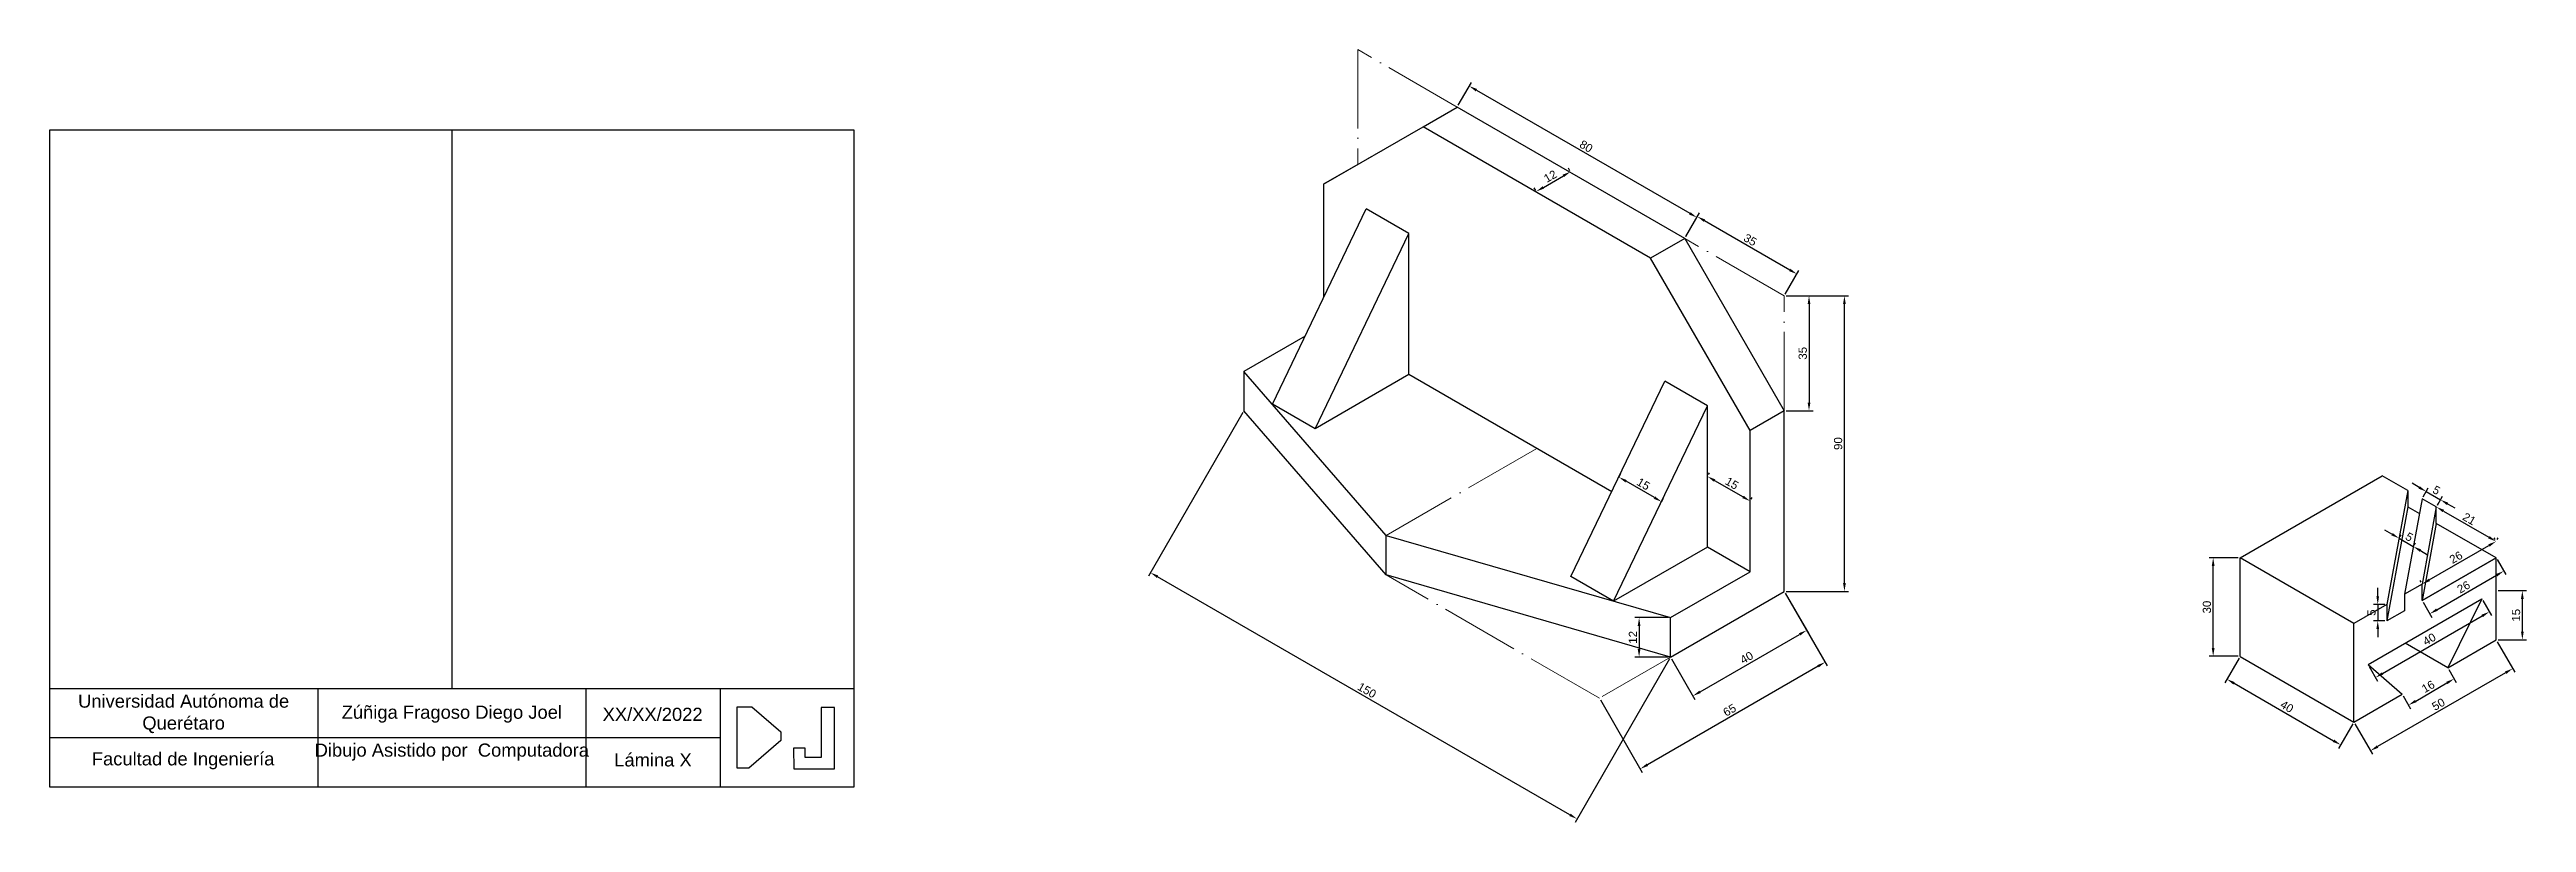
# Model space of a CAD drawing. Header units: millimetres. Extents: x 25 to 779, y -1 to 235.
import ezdxf

# ---------------------------------------------------------------- set-up
doc = ezdxf.new("R2010")
doc.units = ezdxf.units.MM
doc.header["$PDMODE"] = 35
doc.linetypes.add('ACAD_ISO04W100', pattern=[30, 24, -3, 0, -3])
for name, color, linetype, lineweight in [('Aux', 10, 'ACAD_ISO04W100', 18), ('Cotas', 90, 'Continuous', 25), ('Figura', 140, 'Continuous', 25), ('Marco', 30, 'Continuous', 30)]:
    doc.layers.add(name, color=color, linetype=linetype, lineweight=lineweight)
doc.styles.get("Standard").update_dxf_attribs({"font": 'arial.ttf'})
doc.dimstyles.new('ISO-25', dxfattribs={"dimtxt": 2.5, "dimasz": 2.5, "dimexe": 1.25, "dimexo": 0.625, "dimtad": 1, "dimtxsty": 'Standard', "dimcen": 2.5, "dimadec": 0, "dimazin": 0, "dimtfac": 1, "dimtmove": 0, "dimatfit": 3, "dimfxl": 1, "dimarcsym": 0})

# ---------------------------------------------------------------- blocks, each defined once
blk = doc.blocks.new('*D3')
at = {"layer": 'Cotas', "color": 0, "lineweight": -2, "transparency": 16777216}
for p, q in [((487.98, 197.58), (487.51, 198.4)), ((477.59, 191.58), (477.11, 192.4)), ((479.9, 192.57), (485.97, 196.07))]:
    blk.add_line(p, q, dxfattribs=at)
at = {"layer": 'Cotas', "color": 0, "transparency": 16777216}
for points in [[(485.76, 196.43), (486.18, 195.71), (488.13, 197.32)], [(479.7, 192.93), (480.11, 192.21), (477.74, 191.32)]]:
    blk.add_solid(points, dxfattribs=at)
at = {"layer": 'Defpoints', "color": 0, "transparency": 16777216}
for p in [(488.13, 197.32), (488.29, 197.04), (477.9, 191.04)]:
    blk.add_point(p, dxfattribs=at)
at = {"layer": 'Cotas', "color": 0, "transparency": 16777216, "insert": (482, 195.95), "char_height": 2.5, "attachment_point": 5, "rotation": 30}
blk.add_mtext('12', dxfattribs=at)
blk = doc.blocks.new('*D4')
at = {"layer": 'Cotas', "color": 0, "lineweight": -2, "transparency": 16777216}
for p, q in [((523.25, 177.58), (527.39, 184.76)), ((528.93, 182.43), (554.92, 167.43)), ((553.56, 160.08), (557.71, 167.26))]:
    blk.add_line(p, q, dxfattribs=at)
at = {"layer": 'Cotas', "color": 0, "transparency": 16777216}
for points in [[(529.14, 182.79), (528.73, 182.07), (526.77, 183.68)], [(555.12, 167.79), (554.71, 167.07), (557.08, 166.18)]]:
    blk.add_solid(points, dxfattribs=at)
at = {"layer": 'Defpoints', "color": 0, "transparency": 16777216}
for p in [(522.94, 177.04), (557.08, 166.18), (553.25, 159.54)]:
    blk.add_point(p, dxfattribs=at)
at = {"layer": 'Cotas', "color": 0, "transparency": 16777216, "insert": (542.88, 176.57), "char_height": 2.5, "attachment_point": 5, "rotation": 330}
blk.add_mtext('35', dxfattribs=at)
blk = doc.blocks.new('*D5')
at = {"layer": 'Cotas', "color": 0, "lineweight": -2, "transparency": 16777216}
for p, q in [((553.87, 159.54), (562.03, 159.54)), ((560.78, 157.04), (560.78, 127.04)), ((553.87, 124.54), (562.03, 124.54))]:
    blk.add_line(p, q, dxfattribs=at)
at = {"layer": 'Cotas', "color": 0, "transparency": 16777216}
for points in [[(560.37, 157.04), (561.2, 157.04), (560.78, 159.54)], [(560.37, 127.04), (561.2, 127.04), (560.78, 124.54)]]:
    blk.add_solid(points, dxfattribs=at)
at = {"layer": 'Defpoints', "color": 0, "transparency": 16777216}
for p in [(553.25, 159.54), (553.25, 124.54), (560.78, 124.54)]:
    blk.add_point(p, dxfattribs=at)
at = {"layer": 'Cotas', "color": 0, "transparency": 16777216, "insert": (558.88, 142.04), "char_height": 2.5, "attachment_point": 5, "rotation": 90}
blk.add_mtext('35', dxfattribs=at)
blk = doc.blocks.new('*D6')
at = {"layer": 'Cotas', "color": 0, "lineweight": -2, "transparency": 16777216}
for p, q in [((453.97, 217.58), (457.96, 224.49)), ((459.5, 222.16), (524.45, 184.66)), ((523.25, 177.58), (527.24, 184.49))]:
    blk.add_line(p, q, dxfattribs=at)
at = {"layer": 'Cotas', "color": 0, "transparency": 16777216}
for points in [[(459.71, 222.52), (459.29, 221.8), (457.33, 223.41)], [(524.66, 185.02), (524.24, 184.3), (526.61, 183.41)]]:
    blk.add_solid(points, dxfattribs=at)
at = {"layer": 'Defpoints', "color": 0, "transparency": 16777216}
for p in [(453.65, 217.04), (526.61, 183.41), (522.94, 177.04)]:
    blk.add_point(p, dxfattribs=at)
at = {"layer": 'Cotas', "color": 0, "transparency": 16777216, "insert": (492.92, 205.06), "char_height": 2.5, "attachment_point": 5, "rotation": 330}
blk.add_mtext('80', dxfattribs=at)
blk = doc.blocks.new('*D11')
at = {"layer": 'Cotas', "color": 0, "lineweight": -2, "transparency": 16777216}
for p, q in [((388.39, 124), (359.62, 74.17)), ((487.99, 1.5), (362.41, 74)), ((518.29, 49), (489.53, -0.83))]:
    blk.add_line(p, q, dxfattribs=at)
at = {"layer": 'Cotas', "color": 0, "transparency": 16777216}
for points in [[(362.62, 74.36), (362.2, 73.64), (360.25, 75.25)], [(488.19, 1.86), (487.78, 1.14), (490.15, 0.25)]]:
    blk.add_solid(points, dxfattribs=at)
at = {"layer": 'Defpoints', "color": 0, "transparency": 16777216}
for p in [(388.7, 124.54), (360.25, 75.25), (518.61, 49.54)]:
    blk.add_point(p, dxfattribs=at)
at = {"layer": 'Cotas', "color": 0, "transparency": 16777216, "insert": (426.15, 39.4), "char_height": 2.5, "attachment_point": 5, "rotation": 330}
blk.add_mtext('150', dxfattribs=at)
blk = doc.blocks.new('*D14')
at = {"layer": 'Cotas', "color": 0, "lineweight": -2, "transparency": 16777216}
for p, q in [((530.18, 105.08), (530.49, 105.62)), ((532.03, 103.29), (540.69, 98.29)), ((543.17, 97.58), (543.48, 98.12))]:
    blk.add_line(p, q, dxfattribs=at)
at = {"layer": 'Cotas', "color": 0, "transparency": 16777216}
for points in [[(532.24, 103.65), (531.82, 102.93), (529.86, 104.54)], [(540.9, 98.65), (540.48, 97.93), (542.85, 97.04)]]:
    blk.add_solid(points, dxfattribs=at)
at = {"layer": 'Defpoints', "color": 0, "transparency": 16777216}
for p in [(529.86, 104.54), (542.85, 97.04), (542.85, 97.04)]:
    blk.add_point(p, dxfattribs=at)
at = {"layer": 'Cotas', "color": 0, "transparency": 16777216, "insert": (537.31, 102.43), "char_height": 2.5, "attachment_point": 5, "rotation": 330}
blk.add_mtext('15', dxfattribs=at)
blk = doc.blocks.new('*D15')
at = {"layer": 'Cotas', "color": 0, "lineweight": -2, "transparency": 16777216}
for p, q in [((553.87, 159.54), (572.82, 159.54)), ((571.57, 72.04), (571.57, 157.04)), ((553.87, 69.54), (572.82, 69.54))]:
    blk.add_line(p, q, dxfattribs=at)
at = {"layer": 'Cotas', "color": 0, "transparency": 16777216}
for points in [[(571.15, 157.04), (571.98, 157.04), (571.57, 159.54)], [(571.15, 72.04), (571.98, 72.04), (571.57, 69.54)]]:
    blk.add_solid(points, dxfattribs=at)
at = {"layer": 'Defpoints', "color": 0, "transparency": 16777216}
for p in [(553.25, 159.54), (571.57, 159.54), (553.25, 69.54)]:
    blk.add_point(p, dxfattribs=at)
at = {"layer": 'Cotas', "color": 0, "transparency": 16777216, "insert": (569.66, 114.54), "char_height": 2.5, "attachment_point": 5, "rotation": 90}
blk.add_mtext('90', dxfattribs=at)
blk = doc.blocks.new('*D16')
at = {"layer": 'Cotas', "color": 0, "lineweight": -2, "transparency": 16777216}
for p, q in [((553.56, 69), (560.7, 56.62)), ((527.6, 38.95), (557.91, 56.45)), ((518.92, 49), (526.06, 36.62))]:
    blk.add_line(p, q, dxfattribs=at)
at = {"layer": 'Cotas', "color": 0, "transparency": 16777216}
for points in [[(557.71, 56.81), (558.12, 56.09), (560.08, 57.7)], [(527.39, 39.31), (527.81, 38.59), (525.44, 37.7)]]:
    blk.add_solid(points, dxfattribs=at)
at = {"layer": 'Defpoints', "color": 0, "transparency": 16777216}
for p in [(553.25, 69.54), (560.08, 57.7), (518.61, 49.54)]:
    blk.add_point(p, dxfattribs=at)
at = {"layer": 'Cotas', "color": 0, "transparency": 16777216, "insert": (541.81, 49.35), "char_height": 2.5, "attachment_point": 5, "rotation": 30}
blk.add_mtext('40', dxfattribs=at)
blk = doc.blocks.new('*D17')
at = {"layer": 'Cotas', "color": 0, "lineweight": -2, "transparency": 16777216}
for p, q in [((553.56, 69), (566.32, 46.9)), ((563.53, 46.73), (511.57, 16.73)), ((497.27, 36.5), (510.02, 14.4))]:
    blk.add_line(p, q, dxfattribs=at)
at = {"layer": 'Cotas', "color": 0, "transparency": 16777216}
for points in [[(563.32, 47.09), (563.73, 46.37), (565.69, 47.98)], [(511.36, 17.09), (511.77, 16.37), (509.4, 15.48)]]:
    blk.add_solid(points, dxfattribs=at)
at = {"layer": 'Defpoints', "color": 0, "transparency": 16777216}
for p in [(553.25, 69.54), (496.95, 37.04), (509.4, 15.48)]:
    blk.add_point(p, dxfattribs=at)
at = {"layer": 'Cotas', "color": 0, "transparency": 16777216, "insert": (536.6, 33.38), "char_height": 2.5, "attachment_point": 5, "rotation": 30}
blk.add_mtext('65', dxfattribs=at)
blk = doc.blocks.new('*D18')
at = {"layer": 'Cotas', "color": 0, "lineweight": -2, "transparency": 16777216}
for p, q in [((502.9, 104.33), (503.52, 105.42)), ((513.72, 98.08), (505.06, 103.08)), ((515.89, 96.83), (516.51, 97.92))]:
    blk.add_line(p, q, dxfattribs=at)
at = {"layer": 'Cotas', "color": 0, "transparency": 16777216}
for points in [[(505.27, 103.44), (504.86, 102.72), (502.9, 104.33)], [(513.93, 98.44), (513.52, 97.72), (515.89, 96.83)]]:
    blk.add_solid(points, dxfattribs=at)
at = {"layer": 'Defpoints', "color": 0, "transparency": 16777216}
for p in [(502.58, 103.79), (502.9, 104.33), (515.57, 96.29)]:
    blk.add_point(p, dxfattribs=at)
at = {"layer": 'Cotas', "color": 0, "transparency": 16777216, "insert": (510.35, 102.23), "char_height": 2.5, "attachment_point": 5, "rotation": 330}
blk.add_mtext('15', dxfattribs=at)
blk = doc.blocks.new('*D19')
at = {"layer": 'Cotas', "color": 0, "lineweight": -2, "transparency": 16777216}
for p, q in [((517.98, 61.54), (507.79, 61.54)), ((509.04, 59.04), (509.04, 52.04)), ((517.98, 49.54), (507.79, 49.54))]:
    blk.add_line(p, q, dxfattribs=at)
at = {"layer": 'Cotas', "color": 0, "transparency": 16777216}
for points in [[(508.62, 59.04), (509.45, 59.04), (509.04, 61.54)], [(508.62, 52.04), (509.45, 52.04), (509.04, 49.54)]]:
    blk.add_solid(points, dxfattribs=at)
at = {"layer": 'Defpoints', "color": 0, "transparency": 16777216}
for p in [(518.61, 61.54), (509.04, 49.54), (518.61, 49.54)]:
    blk.add_point(p, dxfattribs=at)
at = {"layer": 'Cotas', "color": 0, "transparency": 16777216, "insert": (507.16, 55.54), "char_height": 2.5, "attachment_point": 5, "rotation": 90}
blk.add_mtext('12', dxfattribs=at)
blk = doc.blocks.new('*D20')
at = {"layer": 'Cotas', "color": 0, "lineweight": -2, "transparency": 16777216}
for p, q in [((691.74, 49.21), (687.41, 41.72)), ((690.2, 41.55), (720.51, 24.05)), ((726.38, 29.21), (722.05, 21.72))]:
    blk.add_line(p, q, dxfattribs=at)
at = {"layer": 'Cotas', "color": 0, "transparency": 16777216}
for points in [[(690.41, 41.91), (689.99, 41.19), (688.04, 42.8)], [(720.72, 24.41), (720.31, 23.69), (722.68, 22.8)]]:
    blk.add_solid(points, dxfattribs=at)
at = {"layer": 'Defpoints', "color": 0, "transparency": 16777216}
for p in [(692.05, 49.76), (722.68, 22.8), (726.69, 29.76)]:
    blk.add_point(p, dxfattribs=at)
at = {"layer": 'Cotas', "color": 0, "transparency": 16777216, "insert": (706.31, 34.45), "char_height": 2.5, "attachment_point": 5, "rotation": 330}
blk.add_mtext('40', dxfattribs=at)
blk = doc.blocks.new('*D21')
at = {"layer": 'Cotas', "color": 0, "lineweight": -2, "transparency": 16777216}
for p, q in [((691.43, 79.76), (682.6, 79.76)), ((683.85, 52.26), (683.85, 77.26)), ((691.43, 49.76), (682.6, 49.76))]:
    blk.add_line(p, q, dxfattribs=at)
at = {"layer": 'Cotas', "color": 0, "transparency": 16777216}
for points in [[(683.43, 77.26), (684.27, 77.26), (683.85, 79.76)], [(683.43, 52.26), (684.27, 52.26), (683.85, 49.76)]]:
    blk.add_solid(points, dxfattribs=at)
at = {"layer": 'Defpoints', "color": 0, "transparency": 16777216}
for p in [(683.85, 79.76), (692.05, 79.76), (692.05, 49.76)]:
    blk.add_point(p, dxfattribs=at)
at = {"layer": 'Cotas', "color": 0, "transparency": 16777216, "insert": (681.95, 64.76), "char_height": 2.5, "attachment_point": 5, "rotation": 90}
blk.add_mtext('30', dxfattribs=at)
blk = doc.blocks.new('*D22')
at = {"layer": 'Cotas', "color": 0, "lineweight": -2, "transparency": 16777216}
for p, q in [((733.97, 68.07), (733.97, 70.57)), ((736.13, 65.57), (732.72, 65.57)), ((736.13, 60.57), (732.72, 60.57)), ((733.97, 65.57), (733.97, 60.57)), ((733.97, 58.07), (733.97, 55.57))]:
    blk.add_line(p, q, dxfattribs=at)
at = {"layer": 'Cotas', "color": 0, "transparency": 16777216}
for points in [[(733.55, 68.07), (734.38, 68.07), (733.97, 65.57)], [(733.55, 58.07), (734.38, 58.07), (733.97, 60.57)]]:
    blk.add_solid(points, dxfattribs=at)
at = {"layer": 'Defpoints', "color": 0, "transparency": 16777216}
for p in [(733.97, 60.57), (736.76, 65.57), (736.76, 60.57)]:
    blk.add_point(p, dxfattribs=at)
at = {"layer": 'Cotas', "color": 0, "transparency": 16777216, "insert": (732.07, 63.07), "char_height": 2.5, "attachment_point": 5, "rotation": 90}
blk.add_mtext('5', dxfattribs=at)
blk = doc.blocks.new('*D23')
at = {"layer": 'Cotas', "color": 0, "lineweight": -2, "transparency": 16777216}
for p, q in [((738.3, 86.96), (736.14, 88.21)), ((740.47, 85.71), (744.8, 83.21)), ((740.78, 86.25), (741.09, 86.79)), ((745.11, 83.75), (745.42, 84.29)), ((746.96, 81.96), (749.13, 80.71))]:
    blk.add_line(p, q, dxfattribs=at)
at = {"layer": 'Cotas', "color": 0, "transparency": 16777216}
for points in [[(738.51, 87.32), (738.09, 86.6), (740.47, 85.71)], [(747.17, 82.32), (746.75, 81.6), (744.8, 83.21)]]:
    blk.add_solid(points, dxfattribs=at)
at = {"layer": 'Defpoints', "color": 0, "transparency": 16777216}
for p in [(740.47, 85.71), (744.8, 83.21), (744.8, 83.21)]:
    blk.add_point(p, dxfattribs=at)
at = {"layer": 'Cotas', "color": 0, "transparency": 16777216, "insert": (743.58, 86.1), "char_height": 2.5, "attachment_point": 5, "rotation": 330}
blk.add_mtext('5', dxfattribs=at)
blk = doc.blocks.new('*D24')
at = {"layer": 'Cotas', "color": 0, "lineweight": -2, "transparency": 16777216}
for p, q in [((746.57, 101.19), (744.41, 102.44)), ((747.79, 98.3), (749.36, 101.02)), ((748.74, 99.94), (753.07, 97.44)), ((752.12, 95.8), (753.69, 98.52)), ((755.23, 96.19), (757.4, 94.94))]:
    blk.add_line(p, q, dxfattribs=at)
at = {"layer": 'Cotas', "color": 0, "transparency": 16777216}
for points in [[(746.78, 101.55), (746.36, 100.83), (748.74, 99.94)], [(755.44, 96.55), (755.02, 95.83), (753.07, 97.44)]]:
    blk.add_solid(points, dxfattribs=at)
at = {"layer": 'Defpoints', "color": 0, "transparency": 16777216}
for p in [(747.48, 97.76), (751.81, 95.26), (753.07, 97.44)]:
    blk.add_point(p, dxfattribs=at)
at = {"layer": 'Cotas', "color": 0, "transparency": 16777216, "insert": (751.85, 100.33), "char_height": 2.5, "attachment_point": 5, "rotation": 330}
blk.add_mtext('5', dxfattribs=at)
blk = doc.blocks.new('*D26')
at = {"layer": 'Cotas', "color": 0, "lineweight": -2, "transparency": 16777216}
for p, q in [((749.64, 73.01), (767.83, 83.51)), ((769.68, 85.3), (769.37, 85.84)), ((747.17, 72.3), (746.85, 72.84))]:
    blk.add_line(p, q, dxfattribs=at)
at = {"layer": 'Cotas', "color": 0, "transparency": 16777216}
for points in [[(767.62, 83.87), (768.04, 83.15), (769.99, 84.76)], [(749.43, 73.37), (749.85, 72.65), (747.48, 71.76)]]:
    blk.add_solid(points, dxfattribs=at)
at = {"layer": 'Defpoints', "color": 0, "transparency": 16777216}
for p in [(769.99, 84.76), (769.99, 84.76), (747.48, 71.76)]:
    blk.add_point(p, dxfattribs=at)
at = {"layer": 'Cotas', "color": 0, "transparency": 16777216, "insert": (757.79, 79.9), "char_height": 2.5, "attachment_point": 5, "rotation": 30}
blk.add_mtext('26', dxfattribs=at)
blk = doc.blocks.new('*D27')
at = {"layer": 'Cotas', "color": 0, "lineweight": -2, "transparency": 16777216}
for p, q in [((752.12, 95.8), (752.43, 96.34)), ((753.97, 94.01), (767.83, 86.01)), ((770.31, 85.3), (770.62, 85.84))]:
    blk.add_line(p, q, dxfattribs=at)
at = {"layer": 'Cotas', "color": 0, "transparency": 16777216}
for points in [[(754.18, 94.37), (753.76, 93.65), (751.81, 95.26)], [(768.04, 86.37), (767.62, 85.65), (769.99, 84.76)]]:
    blk.add_solid(points, dxfattribs=at)
at = {"layer": 'Defpoints', "color": 0, "transparency": 16777216}
for p in [(751.81, 95.26), (769.99, 84.76), (769.99, 84.76)]:
    blk.add_point(p, dxfattribs=at)
at = {"layer": 'Cotas', "color": 0, "transparency": 16777216, "insert": (761.84, 91.63), "char_height": 2.5, "attachment_point": 5, "rotation": 330}
blk.add_mtext('21', dxfattribs=at)
blk = doc.blocks.new('*D28')
at = {"layer": 'Cotas', "color": 0, "lineweight": -2, "transparency": 16777216}
for p, q in [((735.46, 44.57), (765.77, 62.07)), ((765.98, 66.71), (768.56, 62.23)), ((731.34, 46.71), (733.92, 42.23))]:
    blk.add_line(p, q, dxfattribs=at)
at = {"layer": 'Cotas', "color": 0, "transparency": 16777216}
for points in [[(765.57, 62.43), (765.98, 61.7), (767.94, 63.32)], [(735.25, 44.93), (735.67, 44.2), (733.3, 43.32)]]:
    blk.add_solid(points, dxfattribs=at)
at = {"layer": 'Defpoints', "color": 0, "transparency": 16777216}
for p in [(765.66, 67.26), (767.94, 63.32), (731.02, 47.26)]:
    blk.add_point(p, dxfattribs=at)
at = {"layer": 'Cotas', "color": 0, "transparency": 16777216, "insert": (749.67, 54.96), "char_height": 2.5, "attachment_point": 5, "rotation": 30}
blk.add_mtext('40', dxfattribs=at)
blk = doc.blocks.new('*D29')
at = {"layer": 'Cotas', "color": 0, "lineweight": -2, "transparency": 16777216}
for p, q in [((755.58, 45.71), (757.83, 41.82)), ((741.73, 37.71), (743.98, 33.82)), ((745.52, 36.15), (755.04, 41.65))]:
    blk.add_line(p, q, dxfattribs=at)
at = {"layer": 'Cotas', "color": 0, "transparency": 16777216}
for points in [[(754.84, 42.01), (755.25, 41.29), (757.21, 42.9)], [(745.31, 36.51), (745.73, 35.79), (743.35, 34.9)]]:
    blk.add_solid(points, dxfattribs=at)
at = {"layer": 'Defpoints', "color": 0, "transparency": 16777216}
for p in [(755.27, 46.26), (741.42, 38.26), (757.21, 42.9)]:
    blk.add_point(p, dxfattribs=at)
at = {"layer": 'Cotas', "color": 0, "transparency": 16777216, "insert": (749.33, 40.55), "char_height": 2.5, "attachment_point": 5, "rotation": 30}
blk.add_mtext('16', dxfattribs=at)
blk = doc.blocks.new('*D30')
at = {"layer": 'Cotas', "color": 0, "lineweight": -2, "transparency": 16777216}
for p, q in [((770.31, 54.21), (775.67, 44.92)), ((772.88, 44.76), (733.91, 22.26)), ((727.01, 29.21), (732.37, 19.92))]:
    blk.add_line(p, q, dxfattribs=at)
at = {"layer": 'Cotas', "color": 0, "transparency": 16777216}
for points in [[(772.67, 45.12), (773.09, 44.39), (775.05, 46.01)], [(733.7, 22.62), (734.12, 21.89), (731.75, 21.01)]]:
    blk.add_solid(points, dxfattribs=at)
at = {"layer": 'Defpoints', "color": 0, "transparency": 16777216}
for p in [(769.99, 54.76), (726.69, 29.76), (731.75, 21.01)]:
    blk.add_point(p, dxfattribs=at)
at = {"layer": 'Cotas', "color": 0, "transparency": 16777216, "insert": (752.45, 35.15), "char_height": 2.5, "attachment_point": 5, "rotation": 30}
blk.add_mtext('50', dxfattribs=at)
blk = doc.blocks.new('*D31')
at = {"layer": 'Cotas', "color": 0, "lineweight": -2, "transparency": 16777216}
for p, q in [((770.62, 69.76), (779.25, 69.76)), ((778, 57.26), (778, 67.26)), ((770.62, 54.76), (779.25, 54.76))]:
    blk.add_line(p, q, dxfattribs=at)
at = {"layer": 'Cotas', "color": 0, "transparency": 16777216}
for points in [[(777.59, 67.26), (778.42, 67.26), (778, 69.76)], [(777.59, 57.26), (778.42, 57.26), (778, 54.76)]]:
    blk.add_solid(points, dxfattribs=at)
at = {"layer": 'Defpoints', "color": 0, "transparency": 16777216}
for p in [(769.99, 69.76), (778, 69.76), (769.99, 54.76)]:
    blk.add_point(p, dxfattribs=at)
at = {"layer": 'Cotas', "color": 0, "transparency": 16777216, "insert": (776.1, 62.26), "char_height": 2.5, "attachment_point": 5, "rotation": 90}
blk.add_mtext('15', dxfattribs=at)
blk = doc.blocks.new('*D32')
at = {"layer": 'Cotas', "color": 0, "lineweight": -2, "transparency": 16777216}
for p, q in [((770.31, 79.21), (772.95, 74.63)), ((751.98, 63.96), (770.16, 74.46)), ((747.79, 66.21), (750.44, 61.63))]:
    blk.add_line(p, q, dxfattribs=at)
at = {"layer": 'Cotas', "color": 0, "transparency": 16777216}
for points in [[(769.95, 74.82), (770.37, 74.1), (772.33, 75.71)], [(751.77, 64.32), (752.18, 63.6), (749.81, 62.71)]]:
    blk.add_solid(points, dxfattribs=at)
at = {"layer": 'Defpoints', "color": 0, "transparency": 16777216}
for p in [(769.99, 79.76), (772.33, 75.71), (747.48, 66.76)]:
    blk.add_point(p, dxfattribs=at)
at = {"layer": 'Cotas', "color": 0, "transparency": 16777216, "insert": (760.12, 70.86), "char_height": 2.5, "attachment_point": 5, "rotation": 30}
blk.add_mtext('26', dxfattribs=at)

msp = doc.modelspace()

# ---------------------------------------------------------------- linework, layer by layer
at = {"layer": 'Aux'}
for p, q in [((453.653, 217.036), (423.343, 234.536)), ((423.343, 234.536), (423.343, 199.536)), ((453.653, 217.036), (423.343, 199.536)), ((553.246, 159.536), (522.936, 177.036)), ((553.246, 124.536), (553.246, 159.536)), ((477.902, 113.036), (432.003, 86.536)), ((496.955, 37.036), (432.003, 74.536)), ((518.605, 49.536), (496.955, 37.036))]:
    msp.add_line(p, q, dxfattribs=at)
at = {"layer": 'Figura'}
for p, q in [((443.261, 211.036), (453.653, 217.036)), ((443.261, 211.036), (453.653, 217.036)), ((522.936, 177.036), (453.653, 217.036)), ((412.95, 193.536), (443.261, 211.036)), ((512.543, 171.036), (443.261, 211.036)), ((423.343, 199.536), (412.95, 193.536)), ((412.95, 193.536), (412.95, 158.991)), ((397.362, 126.536), (425.941, 186.036)), ((438.931, 178.536), (425.941, 186.036)), ((410.352, 119.036), (438.931, 178.536)), ((438.931, 135.536), (438.931, 178.536)), ((522.936, 177.036), (512.543, 171.036)), ((522.936, 177.036), (553.246, 124.536)), ((542.854, 118.536), (512.543, 171.036)), ((407.331, 147.292), (388.702, 136.536)), ((388.702, 136.536), (388.702, 124.536)), ((432.003, 86.536), (388.702, 136.536)), ((438.931, 135.536), (410.352, 119.036)), ((500.704, 99.872), (438.931, 135.536)), ((488.295, 74.036), (516.873, 133.536)), ((529.864, 126.036), (516.873, 133.536)), ((432.003, 74.536), (388.702, 124.536)), ((410.352, 119.036), (397.362, 126.536)), ((501.285, 66.536), (529.864, 126.036)), ((529.864, 83.036), (529.864, 126.036)), ((553.246, 124.536), (542.854, 118.536)), ((553.246, 69.536), (553.246, 124.536)), ((542.854, 75.536), (542.854, 118.536)), ((692.052, 79.756), (735.353, 104.756)), ((743.148, 100.256), (735.353, 104.756)), ((743.148, 100.256), (737.786, 71.161)), ((743.148, 100.256), (743.148, 95.256)), ((743.148, 95.256), (736.755, 60.565)), ((747.478, 97.756), (742.117, 68.661)), ((743.148, 95.256), (746.645, 93.237)), ((751.808, 95.256), (747.478, 97.756)), ((751.808, 95.256), (747.478, 71.756)), ((751.808, 90.256), (751.808, 95.256)), ((432.003, 74.536), (432.003, 86.536)), ((432.003, 86.536), (518.605, 61.536)), ((529.864, 83.036), (501.285, 66.536)), ((542.854, 75.536), (529.864, 83.036)), ((751.808, 90.256), (747.478, 66.756)), ((769.994, 79.756), (751.808, 90.256)), ((518.605, 61.536), (542.854, 75.536)), ((692.052, 49.756), (692.052, 79.756)), ((726.693, 59.756), (692.052, 79.756)), ((769.994, 79.756), (747.478, 66.756)), ((747.478, 66.756), (769.994, 79.756)), ((769.994, 54.756), (769.994, 79.756)), ((518.605, 49.536), (432.003, 74.536)), ((501.285, 66.536), (488.295, 74.036)), ((518.605, 49.536), (553.246, 69.536)), ((737.786, 71.161), (736.755, 65.565)), ((747.478, 71.756), (742.117, 68.661)), ((742.117, 68.661), (742.117, 63.661)), ((747.478, 66.756), (747.478, 71.756)), ((518.605, 49.536), (518.605, 61.536)), ((736.755, 65.565), (726.693, 59.756)), ((731.023, 47.256), (765.664, 67.256)), ((736.755, 65.565), (736.755, 60.565)), ((742.117, 63.661), (736.755, 60.565)), ((765.664, 67.256), (755.272, 46.256)), ((726.693, 29.756), (726.693, 59.756)), ((755.272, 46.256), (742.281, 53.756)), ((755.272, 46.256), (769.994, 54.756)), ((692.052, 49.756), (726.693, 29.756)), ((731.023, 47.256), (741.415, 38.256)), ((726.693, 29.756), (741.415, 38.256))]:
    msp.add_line(p, q, dxfattribs=at)
at = {"layer": 'Marco'}
for p, q in [((270, 210), (25, 210)), ((25, 210), (25, 10)), ((147.5, 210), (147.5, 40)), ((270, 10), (270, 210)), ((25, 40), (270, 40)), ((106.667, 40), (106.667, 10)), ((188.333, 40), (188.333, 10)), ((229.167, 40), (229.167, 10)), ((238.854, 34.334), (247.705, 26.729)), ((264.014, 34.172), (260.016, 34.172)), ((260.016, 34.172), (260.016, 18.915)), ((264.014, 15.49), (264.014, 34.172)), ((25, 25), (229.167, 25)), ((247.705, 24.172), (237.974, 15.723)), ((255.066, 21.768), (251.525, 21.768)), ((251.525, 21.768), (251.601, 15.49)), ((251.601, 15.49), (264.014, 15.49)), ((255.066, 18.915), (255.066, 21.768)), ((260.016, 18.915), (255.066, 18.915)), ((25, 10), (270, 10))]:
    msp.add_line(p, q, dxfattribs=at)
for points in [[(237.974, 15.723), (234.379, 15.723), (234.379, 34.334), (238.854, 34.334)], [(247.705, 26.729), (247.705, 24.172)]]:
    msp.add_lwpolyline(points, dxfattribs=at)

# ---------------------------------------------------------------- texts
at = {"layer": 'Marco', "char_height": 4, "attachment_point": 1}
for s, width, insert in [('\\pxqc;Universidad Autónoma de Querétaro', 81.66667, (25, 38.12)), ('\\pxqc;Zúñiga Fragoso Diego Joel', 81.66667, (106.667, 34.753)), ('\\pxqc;XX/XX/2022', 40.83333, (188.233, 34.106)), ('\\pxqc;Dibujo Asistido por  Computadora', 81.66667, (106.667, 23.206)), ('\\pxqc;Facultad de Ingeniería', 81.66667, (24.841, 20.548)), ('\\pxqc;Lámina X', 40.83333, (188.333, 20.223))]:
    msp.add_mtext_dynamic_manual_height_columns(s, width=width, gutter_width=12.5, heights=[0], dxfattribs=dict(at, insert=insert))

# ---------------------------------------------------------------- dimensions: what is measured, and where the dimension line sits
at = {"layer": 'Cotas'}
for p1, p2, distance, picture, middle in [((453.653, 217.036), (522.936, 177.036), 7.359, '*D6', (492.925, 205.056)), ((477.902, 191.036), (488.295, 197.036), 0.325, '*D3', (481.996, 195.946)), ((522.936, 177.036), (553.246, 159.536), 7.668, '*D4', (542.876, 176.575)), ((518.605, 49.536), (388.702, 124.536), 56.908, '*D11', (426.15, 39.399)), ((529.864, 104.536), (542.854, 97.036), 0, '*D14', (537.31, 102.433)), ((515.574, 96.286), (502.584, 103.786), -0.631, '*D18', (510.345, 102.23)), ((747.478, 97.756), (751.808, 95.256), 2.518, '*D24', (751.85, 100.329)), ((751.808, 95.256), (769.994, 84.756), 0, '*D27', (761.841, 91.634)), ((740.467, 85.708), (744.797, 83.208), 0, '*D23', (743.58, 86.101)), ((747.478, 71.756), (769.994, 84.756), 0, '*D26', (757.785, 79.903)), ((747.478, 66.756), (769.994, 79.756), -4.668, '*D32', (760.119, 70.86)), ((553.246, 69.536), (496.955, 37.036), 24.89, '*D17', (536.595, 33.377)), ((518.605, 49.536), (553.246, 69.536), -13.665, '*D16', (541.808, 49.349)), ((731.023, 47.256), (765.664, 67.256), -4.55, '*D28', (749.668, 54.962)), ((769.994, 54.756), (726.693, 29.756), 10.104, '*D30', (752.445, 35.152)), ((692.052, 49.756), (726.693, 29.756), -8.028, '*D20', (706.309, 34.45)), ((741.415, 38.256), (755.272, 46.256), -3.875, '*D29', (749.33, 40.547))]:
    dim = msp.add_aligned_dim(p1=p1, p2=p2, distance=distance, dimstyle='ISO-25', dxfattribs=at)
    dim.commit()
    dim.dimension.update_dxf_attribs({"geometry": picture, "text_midpoint": middle})
for base, p1, p2, picture, middle in [((560.784, 124.536), (553.246, 159.536), (553.246, 124.536), '*D5', (558.882, 142.036)), ((571.566, 159.536), (553.246, 69.536), (553.246, 159.536), '*D15', (569.664, 114.536)), ((683.849, 79.756), (692.052, 49.756), (692.052, 79.756), '*D21', (681.947, 64.756)), ((733.966, 60.565), (736.755, 65.565), (736.755, 60.565), '*D22', (732.069, 63.065)), ((778.004, 69.756), (769.994, 54.756), (769.994, 69.756), '*D31', (776.102, 62.256)), ((509.037, 49.536), (518.605, 61.536), (518.605, 49.536), '*D19', (507.157, 55.536))]:
    dim = msp.add_linear_dim(base=base, p1=p1, p2=p2, angle=90, dimstyle='ISO-25', dxfattribs=at)
    dim.commit()
    dim.dimension.update_dxf_attribs({"geometry": picture, "text_midpoint": middle})

doc.saveas('drawing.dxf')
